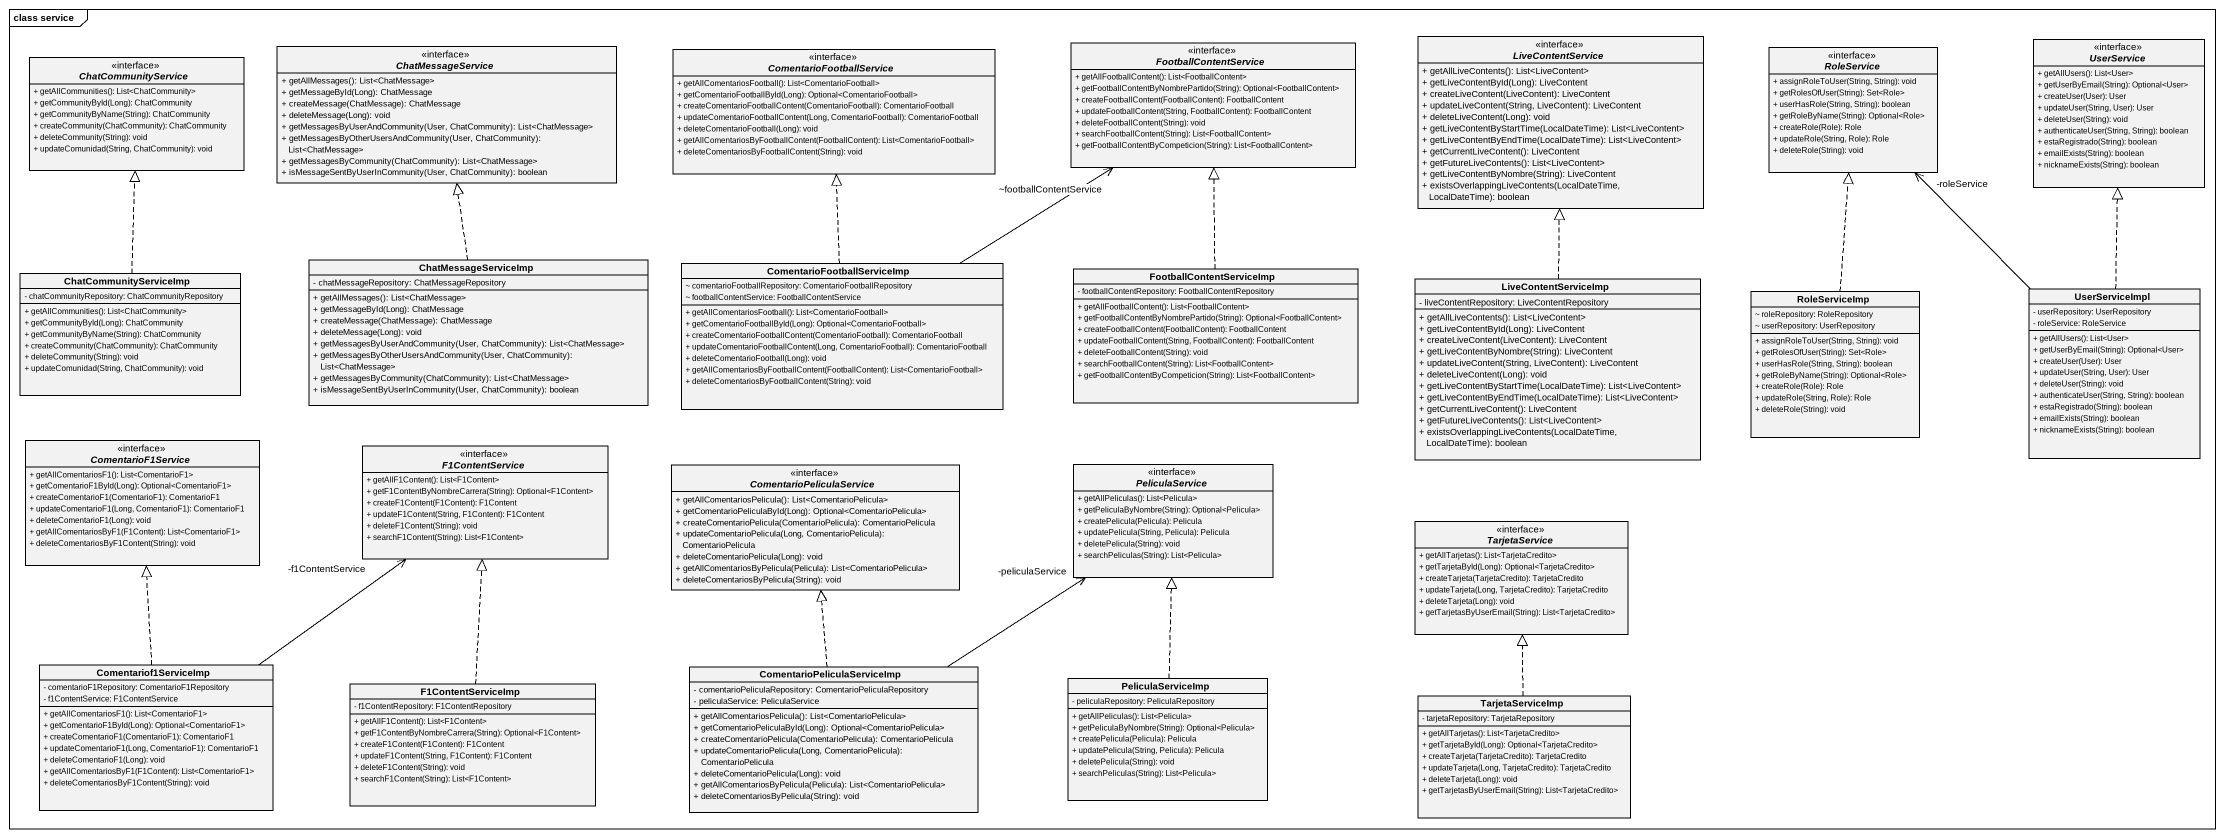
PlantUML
@startuml
mainframe class service
hide circle
hide empty members
skinparam classAttributeIconSize 0
interface ChatCommunityService <<interface>> {
  + getAllCommunities(): List<ChatCommunity>
  + getCommunityById(Long): ChatCommunity
  + getCommunityByName(String): ChatCommunity
  + createCommunity(ChatCommunity): ChatCommunity
  + deleteCommunity(String): void
  + updateComunidad(String, ChatCommunity): void
}
interface ChatMessageService <<interface>> {
  + getAllMessages(): List<ChatMessage>
  + getMessageById(Long): ChatMessage
  + createMessage(ChatMessage): ChatMessage
  + deleteMessage(Long): void
  + getMessagesByUserAndCommunity(User, ChatCommunity): List<ChatMessage>
  + getMessagesByOtherUsersAndCommunity(User, ChatCommunity): List<ChatMessage>
  + getMessagesByCommunity(ChatCommunity): List<ChatMessage>
  + isMessageSentByUserInCommunity(User, ChatCommunity): boolean
}
interface ComentarioFootballService <<interface>> {
  + getAllComentariosFootball(): List<ComentarioFootball>
  + getComentarioFootballById(Long): Optional<ComentarioFootball>
  + createComentarioFootballContent(ComentarioFootball): ComentarioFootball
  + updateComentarioFootballContent(Long, ComentarioFootball): ComentarioFootball
  + deleteComentarioFootball(Long): void
  + getAllComentariosByFootballContent(FootballContent): List<ComentarioFootball>
  + deleteComentariosByFootballContent(String): void
}
interface FootballContentService <<interface>> {
  + getAllFootballContent(): List<FootballContent>
  + getFootballContentByNombrePartido(String): Optional<FootballContent>
  + createFootballContent(FootballContent): FootballContent
  + updateFootballContent(String, FootballContent): FootballContent
  + deleteFootballContent(String): void
  + searchFootballContent(String): List<FootballContent>
  + getFootballContentByCompeticion(String): List<FootballContent>
}
interface LiveContentService <<interface>> {
  + getAllLiveContents(): List<LiveContent>
  + getLiveContentById(Long): LiveContent
  + createLiveContent(LiveContent): LiveContent
  + updateLiveContent(String, LiveContent): LiveContent
  + deleteLiveContent(Long): void
  + getLiveContentByStartTime(LocalDateTime): List<LiveContent>
  + getLiveContentByEndTime(LocalDateTime): List<LiveContent>
  + getCurrentLiveContent(): LiveContent
  + getFutureLiveContents(): List<LiveContent>
  + getLiveContentByNombre(String): LiveContent
  + existsOverlappingLiveContents(LocalDateTime, LocalDateTime): boolean
}
interface RoleService <<interface>> {
  + assignRoleToUser(String, String): void
  + getRolesOfUser(String): Set<Role>
  + userHasRole(String, String): boolean
  + getRoleByName(String): Optional<Role>
  + createRole(Role): Role
  + updateRole(String, Role): Role
  + deleteRole(String): void
}
interface UserService <<interface>> {
  + getAllUsers(): List<User>
  + getUserByEmail(String): Optional<User>
  + createUser(User): User
  + updateUser(String, User): User
  + deleteUser(String): void
  + authenticateUser(String, String): boolean
  + estaRegistrado(String): boolean
  + emailExists(String): boolean
  + nicknameExists(String): boolean
}
class ChatMessageServiceImp {
  - chatMessageRepository: ChatMessageRepository
  + getAllMessages(): List<ChatMessage>
  + getMessageById(Long): ChatMessage
  + createMessage(ChatMessage): ChatMessage
  + deleteMessage(Long): void
  + getMessagesByUserAndCommunity(User, ChatCommunity): List<ChatMessage>
  + getMessagesByOtherUsersAndCommunity(User, ChatCommunity): List<ChatMessage>
  + getMessagesByCommunity(ChatCommunity): List<ChatMessage>
  + isMessageSentByUserInCommunity(User, ChatCommunity): boolean
}
class ComentarioFootballServiceImp {
  ~ comentarioFootballRepository: ComentarioFootballRepository
  ~ footballContentService: FootballContentService
  + getAllComentariosFootball(): List<ComentarioFootball>
  + getComentarioFootballById(Long): Optional<ComentarioFootball>
  + createComentarioFootballContent(ComentarioFootball): ComentarioFootball
  + updateComentarioFootballContent(Long, ComentarioFootball): ComentarioFootball
  + deleteComentarioFootball(Long): void
  + getAllComentariosByFootballContent(FootballContent): List<ComentarioFootball>
  + deleteComentariosByFootballContent(String): void
}
class FootballContentServiceImp {
  - footballContentRepository: FootballContentRepository
  + getAllFootballContent(): List<FootballContent>
  + getFootballContentByNombrePartido(String): Optional<FootballContent>
  + createFootballContent(FootballContent): FootballContent
  + updateFootballContent(String, FootballContent): FootballContent
  + deleteFootballContent(String): void
  + searchFootballContent(String): List<FootballContent>
  + getFootballContentByCompeticion(String): List<FootballContent>
}
class ChatCommunityServiceImp {
  - chatCommunityRepository: ChatCommunityRepository
  + getAllCommunities(): List<ChatCommunity>
  + getCommunityById(Long): ChatCommunity
  + getCommunityByName(String): ChatCommunity
  + createCommunity(ChatCommunity): ChatCommunity
  + deleteCommunity(String): void
  + updateComunidad(String, ChatCommunity): void
}
class LiveContentServiceImp {
  - liveContentRepository: LiveContentRepository
  + getAllLiveContents(): List<LiveContent>
  + getLiveContentById(Long): LiveContent
  + createLiveContent(LiveContent): LiveContent
  + getLiveContentByNombre(String): LiveContent
  + updateLiveContent(String, LiveContent): LiveContent
  + deleteLiveContent(Long): void
  + getLiveContentByStartTime(LocalDateTime): List<LiveContent>
  + getLiveContentByEndTime(LocalDateTime): List<LiveContent>
  + getCurrentLiveContent(): LiveContent
  + getFutureLiveContents(): List<LiveContent>
  + existsOverlappingLiveContents(LocalDateTime, LocalDateTime): boolean
}
class RoleServiceImp {
  ~ roleRepository: RoleRepository
  ~ userRepository: UserRepository
  + assignRoleToUser(String, String): void
  + getRolesOfUser(String): Set<Role>
  + userHasRole(String, String): boolean
  + getRoleByName(String): Optional<Role>
  + createRole(Role): Role
  + updateRole(String, Role): Role
  + deleteRole(String): void
}
class UserServiceImpl {
  - userRepository: UserRepository
  - roleService: RoleService
  + getAllUsers(): List<User>
  + getUserByEmail(String): Optional<User>
  + createUser(User): User
  + updateUser(String, User): User
  + deleteUser(String): void
  + authenticateUser(String, String): boolean
  + estaRegistrado(String): boolean
  + emailExists(String): boolean
  + nicknameExists(String): boolean
}
interface ComentarioF1Service <<interface>> {
  + getAllComentariosF1(): List<ComentarioF1>
  + getComentarioF1ById(Long): Optional<ComentarioF1>
  + createComentarioF1(ComentarioF1): ComentarioF1
  + updateComentarioF1(Long, ComentarioF1): ComentarioF1
  + deleteComentarioF1(Long): void
  + getAllComentariosByF1(F1Content): List<ComentarioF1>
  + deleteComentariosByF1Content(String): void
}
interface F1ContentService <<interface>> {
  + getAllF1Content(): List<F1Content>
  + getF1ContentByNombreCarrera(String): Optional<F1Content>
  + createF1Content(F1Content): F1Content
  + updateF1Content(String, F1Content): F1Content
  + deleteF1Content(String): void
  + searchF1Content(String): List<F1Content>
}
interface ComentarioPeliculaService <<interface>> {
  + getAllComentariosPelicula(): List<ComentarioPelicula>
  + getComentarioPeliculaById(Long): Optional<ComentarioPelicula>
  + createComentarioPelicula(ComentarioPelicula): ComentarioPelicula
  + updateComentarioPelicula(Long, ComentarioPelicula): ComentarioPelicula
  + deleteComentarioPelicula(Long): void
  + getAllComentariosByPelicula(Pelicula): List<ComentarioPelicula>
  + deleteComentariosByPelicula(String): void
}
interface PeliculaService <<interface>> {
  + getAllPeliculas(): List<Pelicula>
  + getPeliculaByNombre(String): Optional<Pelicula>
  + createPelicula(Pelicula): Pelicula
  + updatePelicula(String, Pelicula): Pelicula
  + deletePelicula(String): void
  + searchPeliculas(String): List<Pelicula>
}
interface TarjetaService <<interface>> {
  + getAllTarjetas(): List<TarjetaCredito>
  + getTarjetaById(Long): Optional<TarjetaCredito>
  + createTarjeta(TarjetaCredito): TarjetaCredito
  + updateTarjeta(Long, TarjetaCredito): TarjetaCredito
  + deleteTarjeta(Long): void
  + getTarjetasByUserEmail(String): List<TarjetaCredito>
}
class Comentariof1ServiceImp {
  - comentarioF1Repository: ComentarioF1Repository
  - f1ContentService: F1ContentService
  + getAllComentariosF1(): List<ComentarioF1>
  + getComentarioF1ById(Long): Optional<ComentarioF1>
  + createComentarioF1(ComentarioF1): ComentarioF1
  + updateComentarioF1(Long, ComentarioF1): ComentarioF1
  + deleteComentarioF1(Long): void
  + getAllComentariosByF1(F1Content): List<ComentarioF1>
  + deleteComentariosByF1Content(String): void
}
class ComentarioPeliculaServiceImp {
  - comentarioPeliculaRepository: ComentarioPeliculaRepository
  - peliculaService: PeliculaService
  + getAllComentariosPelicula(): List<ComentarioPelicula>
  + getComentarioPeliculaById(Long): Optional<ComentarioPelicula>
  + createComentarioPelicula(ComentarioPelicula): ComentarioPelicula
  + updateComentarioPelicula(Long, ComentarioPelicula): ComentarioPelicula
  + deleteComentarioPelicula(Long): void
  + getAllComentariosByPelicula(Pelicula): List<ComentarioPelicula>
  + deleteComentariosByPelicula(String): void
}
class PeliculaServiceImp {
  - peliculaRepository: PeliculaRepository
  + getAllPeliculas(): List<Pelicula>
  + getPeliculaByNombre(String): Optional<Pelicula>
  + createPelicula(Pelicula): Pelicula
  + updatePelicula(String, Pelicula): Pelicula
  + deletePelicula(String): void
  + searchPeliculas(String): List<Pelicula>
}
class F1ContentServiceImp {
  - f1ContentRepository: F1ContentRepository
  + getAllF1Content(): List<F1Content>
  + getF1ContentByNombreCarrera(String): Optional<F1Content>
  + createF1Content(F1Content): F1Content
  + updateF1Content(String, F1Content): F1Content
  + deleteF1Content(String): void
  + searchF1Content(String): List<F1Content>
}
class TarjetaServiceImp {
  - tarjetaRepository: TarjetaRepository
  + getAllTarjetas(): List<TarjetaCredito>
  + getTarjetaById(Long): Optional<TarjetaCredito>
  + createTarjeta(TarjetaCredito): TarjetaCredito
  + updateTarjeta(Long, TarjetaCredito): TarjetaCredito
  + deleteTarjeta(Long): void
  + getTarjetasByUserEmail(String): List<TarjetaCredito>
}
ChatMessageServiceImp .up.|> ChatMessageService
ComentarioFootballServiceImp .up.|> ComentarioFootballService
ComentarioFootballServiceImp -up-> "~footballContentService" FootballContentService
FootballContentServiceImp .up.|> FootballContentService
ChatCommunityServiceImp .up.|> ChatCommunityService
LiveContentServiceImp .up.|> LiveContentService
RoleServiceImp .up.|> RoleService
UserServiceImpl -up-> "-roleService" RoleService
UserServiceImpl .up.|> UserService
Comentariof1ServiceImp .up.|> ComentarioF1Service
Comentariof1ServiceImp -up-> "-f1ContentService" F1ContentService
ComentarioPeliculaServiceImp .up.|> ComentarioPeliculaService
ComentarioPeliculaServiceImp -up-> "-peliculaService" PeliculaService
PeliculaServiceImp .up.|> PeliculaService
F1ContentServiceImp .up.|> F1ContentService
TarjetaServiceImp .up.|> TarjetaService
@enduml
